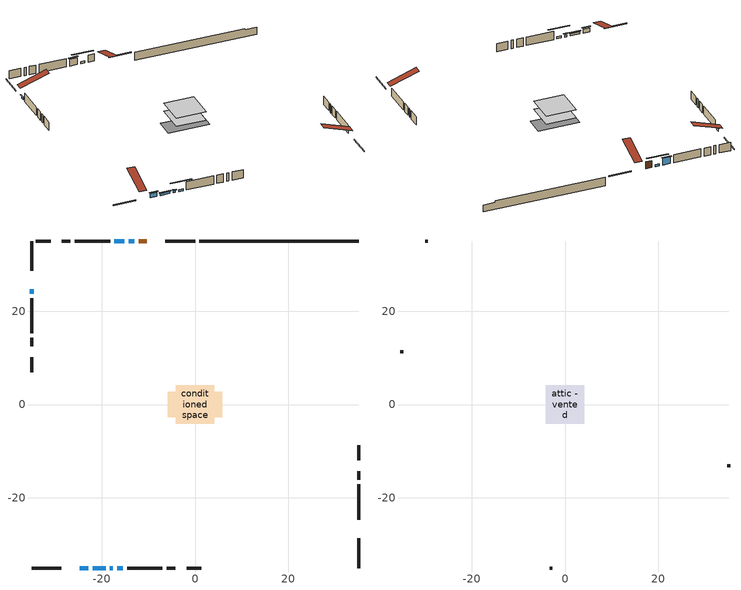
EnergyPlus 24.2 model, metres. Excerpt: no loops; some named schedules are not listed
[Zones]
conditioned space
 floor adiabatic (AdiabaticFloorConstruction): -4.15,-4.15 -4.15,4.15 4.15,4.15 4.15,-4.15 z1.22
 floor foundation (Slab1 construction): -5.79,-2.74 -5.79,2.74 5.79,2.74 5.79,-2.74 z-1.22
 wall outside (RimJoist1 construction): 0,35.07 -6.4,35.07 / -35.07,-35.07 -28.67,-35.07 / -35.07,35.07 -35.07,28.67 / 35.07,-35.07 35.07,-28.67 z1.22:1.52
 wall outside (AdiabaticWallConstruction 1): -10.39,35.07 -12.07,35.07 z1.22:3.25
 wall outside (AdiabaticWallConstruction): -24.68,-35.07 -22.85,-35.07 z1.22:2.44; -12.99,35.07 -14.22,35.07 / -21.92,-35.07 -19.18,-35.07 / -18.25,-35.07 -17.64,-35.07 / -35.07,24.68 -35.07,23.77 / -16.71,-35.07 -15.49,-35.07 z1.22:1.83; -15.14,35.07 -17.28,35.07 z1.22:3.2
 wall outside (Wall1 construction): -18.21,35.07 -25.78,35.07 / -14.56,-35.07 -6.99,-35.07 / -35.07,22.84 -35.07,15.27 / 35.07,-24.68 35.07,-17.11 z1.22:3.66
 wall outside (Wall2 construction): -26.71,35.07 -28.53,35.07 / -6.06,-35.07 -4.24,-35.07 / -35.07,14.34 -35.07,12.51 / 35.07,-16.18 35.07,-14.36 z1.22:3.66
 wall outside (Wall4 construction): -30.96,35.07 -34.14,35.07 / -1.81,-35.07 1.37,-35.07 / -35.07,10.09 -35.07,6.9 / 35.07,-11.93 35.07,-8.75 z1.22:3.66
 wall foundation (FoundationWall1 construction): 0.93,35.07,-1.22 0.93,35.07,1.22 31.66,35.07,1.22 31.66,35.07,0.78 35.07,35.07,0.78 35.07,35.07,-1.22
 window (WindowConstruction): -24.68,-35.07 -22.85,-35.07 z1.22:2.44
 window (WindowConstruction 6): -13,35.07 -14.21,35.07 z1.22:1.83
 window (WindowConstruction 1): -21.92,-35.07 -19.18,-35.07 z1.22:1.83
 window (WindowConstruction 2): -15.14,35.07 -17.28,35.07 z1.22:3.2
 window (WindowConstruction 3): -18.25,-35.07 -17.64,-35.07 z1.22:1.83
 window (WindowConstruction 4): -35.07,24.68 -35.07,23.77 z1.22:1.83
 window (WindowConstruction 5): -16.71,-35.07 -15.49,-35.07 z1.22:1.83
 door (Door): -10.39,35.07 -12.07,35.07 z1.22:3.25
 ceiling adiabatic (AdiabaticFloorConstruction): 4.15,-4.15 4.15,4.15 -4.15,4.15 -4.15,-4.15 z1.22
attic - vented
 floor to conditioned space (Floor1 construction Reversed): -4.15,-4.15 -4.15,4.15 4.15,4.15 4.15,-4.15 z3.66
 wall outside (Wall3 construction): -29.46,35.07 -30.03,35.07 / -3.31,-35.07 -2.74,-35.07 / -35.07,11.58 -35.07,11.02 / 35.07,-13.43 35.07,-12.86 z1.22:3.66
 roof outside (Roof1 construction): -9.46,35.07,3.66 -9.46,26.99,6.35 -7.33,26.99,6.35 -7.33,35.07,3.66; -25.61,-35.07,3.66 -25.61,-26.99,6.35 -27.74,-26.99,6.35 -27.74,-35.07,3.66; -35.07,25.61,3.66 -26.99,25.61,6.35 -26.99,27.74,6.35 -35.07,27.74,3.66; 35.07,-25.61,3.66 26.99,-25.61,6.35 26.99,-27.74,6.35 35.07,-27.74,3.66
shading: -22.55,-35.07 -24.98,-35.07 -24.98,-35.37 -22.55,-35.37 z2.74; -16.66,35.07 -10.55,35.07 -10.55,35.37 -16.66,35.37 z4.27; -18.88,-35.07 -22.22,-35.07 -22.22,-35.37 -18.88,-35.37 z2.13; -17.58,35.07 -14.84,35.07 -14.84,35.37 -17.58,35.37 z3.5; -17.34,-35.07 -18.55,-35.07 -18.55,-35.37 -17.34,-35.37 z2.13; -35.07,23.47 -35.07,24.98 -35.37,24.98 -35.37,23.47 z2.13; -13.05,-35.07 -19.15,-35.07 -19.15,-35.37 -13.05,-35.37 z4.27
[Building]
Building 1: Terrain=Suburbs
[Site:Location]
Sault Ste Marie AP_ON: Latitude {deg}=46.49; Longitude {deg}=-84.51; Time Zone {hr}=-5; Elevation {m}=192; Keep Site Location Information=Yes
[Site:GroundTemperature:Shallow]
0.840846, -1.16074, -1.32103, -0.371179, 3.44196, 7.23733, 10.5277, 12.6121, 12.7892, 11.0939, 7.8874, 4.20846
[Site:WaterMainsTemperature]
Calculation Method=Schedule; Temperature Schedule=mains temperature schedule
[Material] Roughness=Rough; Thermal Absorptance=0.9
Name | Thickness {m} | Conductivity {W/m-K} | Density {kg/m3} | Specific Heat {J/kg-K} | Solar Absorptance | Visible Absorptance
asphalt or fiberglass shingles | 0.00635 | 0.162714 | 1121.4 | 1465.45 | 0.4 | 0.4
ceiling loosefill ins | 0.254 | 0.0480833 | 16.02 | 1046.75 | 0.7 | 0.7
ceiling stud and cavity | 0.1397 | 0.152571 | 65.682 | 1177.47 | 0.7 | 0.7
concrete 4.0 in. | 0.1016 | 1.803125 | 2242.8 | 837.4 | 0.7 | 0.7
concrete 8.0 in. | 0.2032 | 1.803125 | 2242.8 | 837.4 | 0.7 | 0.7
door material | 0.04445 | 0.327969 | 512.64 | 1214.23 | 0.7 | 0.7
floor covering | 0.0127 | 0.0433444 | 54.468 | 1339.84 | 0.6 | 0.6
floor rigid ins; wall rigid ins | 0.512978 | 0.029427 | 32.04 | 1214.23 | 0.7 | 0.7
floor stud and cavity | 0.1397 | 1.75129 | 37.0049 | 1207.88 | 0.7 | 0.7
furniture material conditioned space 1 | 0.1524 | 0.115458 | 640.8 | 1214.23 | 0.6 | 0.6
gypsum board | 0.0127 | 0.160291 | 801 | 837.4 | 0.6 | 0.6
osb sheathing 0.5 in. | 0.0127 | 0.115458 | 512.64 | 1214.23 | 0.7 | 0.7
osb sheathing 0.75 in. | 0.01905 | 0.115458 | 512.64 | 1214.23 | 0.7 | 0.7
osb sheathing 2.0 in. | 0.0508 | 0.115458 | 512.64 | 1214.23 | 0.7 | 0.7
rim joist rigid ins | 0.051816 | 0.029427 | 32.04 | 1214.23 | 0.7 | 0.7
rim joist stud and cavity | 0.0508 | 0.275866 | 125.044 | 1163.47 | 0.6 | 0.6
wall stud and cavity | 0.1397 | 0.0812061 | 139.0536 | 1170.24 | 0.7 | 0.7
wall stud and cavity 1 | 0.1397 | 0.0882518 | 139.0536 | 1170.24 | 0.7 | 0.7
wall stud and cavity 2 | 0.0889 | 6.9971 | 50.32683 | 1063.81 | 0.6 | 0.6
wall stud and cavity 3 | 0.1397 | 0.0890992 | 139.0536 | 1170.24 | 0.7 | 0.7
wall stud and cavity 4 | 0.0889 | 0.380278 | 52.3479 | 1209.89 | 0.7 | 0.7
wall stud and cavity 5 | 0.0889 | 0.391764 | 83.0341 | 1211.67 | 0.7 | 0.7
wood siding | 0.0254 | 0.102417 | 544.68 | 1172.36 | 0.4 | 0.4
wood siding 1 | 0.00254 | 0.102417 | 544.68 | 1172.36 | 0.4 | 0.4
wood siding 2; wood siding 3; wood siding 4 | 0.0254 | 0.102417 | 544.68 | 1172.36 | 0.7 | 0.7
[WindowMaterial:SimpleGlazingSystem]
Name | U-Factor {W/m2-K} | Solar Heat Gain Coefficient
WindowMaterial | 3.07407 | 0.6
WindowMaterial 1 | 3.12176 | 0.46
WindowMaterial 2 | 4.13756 | 0.69
WindowMaterial 3 | 3.14448 | 0.4
[Construction]
AdiabaticFloorConstruction: floor stud and cavity, floor rigid ins, osb sheathing 0.75 in., floor covering
AdiabaticWallConstruction: wood siding 3, wall rigid ins, wall stud and cavity 4, gypsum board
AdiabaticWallConstruction 1: wood siding 4, wall rigid ins, wall stud and cavity 4, gypsum board
Door: door material
Floor1 construction Reversed: gypsum board, ceiling stud and cavity, ceiling loosefill ins
FoundationWall1 construction: concrete 8.0 in.
furniture construction conditioned space 1: furniture material conditioned space 1
PartitionWallConstruction: gypsum board, wall stud and cavity 5, gypsum board
RimJoist1 construction: wood siding 2, rim joist rigid ins, osb sheathing 2.0 in., rim joist stud and cavity
Roof1 construction: asphalt or fiberglass shingles
Slab1 construction: concrete 4.0 in.
Wall1 construction: wood siding, osb sheathing 0.5 in., wall stud and cavity, gypsum board
Wall2 construction: wood siding, osb sheathing 0.5 in., wall stud and cavity 1, gypsum board
Wall3 construction: wood siding 1, wall stud and cavity 2
Wall4 construction: wood siding, osb sheathing 0.5 in., wall stud and cavity 3, gypsum board
WindowConstruction: WindowMaterial
WindowConstruction 1; WindowConstruction 4: WindowMaterial 1
WindowConstruction 2: WindowMaterial 2
WindowConstruction 3; WindowConstruction 5; WindowConstruction 6: WindowMaterial 3
[Zone] Multiplier=1; Part of Total Floor Area=Yes
Name | Volume {m3}
attic - vented | 30.103
conditioned space | 338.6
[Space]
Name | Zone | Volume {m3}
attic - vented 1 | attic - vented | 30.103
conditioned space 1 | conditioned space | 338.6
[ZoneInfiltration:EffectiveLeakageArea]
infil attic - vented 1: Zone or Space=attic - vented 1; Schedule=Always On Discrete; Effective Air Leakage Area {cm2}=2708.46; Stack Coefficient=0.000356882; Wind Coefficient=1.27639e-05
[ZoneMixing]
whole house fan mix: Zone or Space=attic - vented; Schedule=Always On Continuous; Design Flow Rate Calculation Method=Flow/Zone; Design Flow Rate {m3/s}=0; Source Zone or Space=conditioned space
[SurfaceProperty:ExposedFoundationPerimeter]
Slab1: Exposed Perimeter Calculation Method=TotalExposedPerimeter; Total Exposed Perimeter {m}=34.139
[InternalMass] Zone or ZoneList=conditioned space; Space or SpaceList=conditioned space 1
Name | Construction | Surface Area {m2}
furniture mass conditioned space 1 | furniture construction conditioned space 1 | 52.9401
partition wall mass | PartitionWallConstruction | 132.35
[Lights]
interior lighting: Zone or ZoneList or Space or SpaceList=conditioned space 1; Schedule=interior lighting schedule; Design Level Calculation Method=LightingLevel; Lighting Level {W}=343.2; Return Air Fraction=0; Fraction Radiant=0.6; Fraction Visible=0.2; Fraction Replaceable=1
[People]
occupants: Zone or ZoneList or Space or SpaceList=conditioned space 1; Number of People Schedule=occupants schedule; Number of People Calculation Method=People; Number of People=3; Fraction Radiant=0.314171; Sensible Heat Fraction=0.56303; Activity Level Schedule=occupants activity schedule; Carbon Dioxide Generation Rate {m3/s-W}=0; Enable ASHRAE 55 Comfort Warnings=No; Mean Radiant Temperature Calculation Type=EnclosureAveraged
[ElectricEquipment] Zone or ZoneList or Space or SpaceList=conditioned space 1; Design Level Calculation Method=EquipmentLevel
Name | Schedule | Design Level {W} | Fraction Latent | Fraction Radiant | Fraction Lost
clothes dryer | clothes dryer schedule | 140.772 | 0.015 | 0.081 | 0.85
clothes washer | clothes washer schedule | 32.1985 | 0.03 | 0.162 | 0.7
cooking range | cooking range schedule | 215.147 | 0.08 | 0.432 | 0.2
dishwasher | dishwasher schedule | 66.8632 | 0.3 | 0.18 | 0.4
fridge | fridge schedule | 72.9452 | 0 | 0.6 | 0
mech vent bath fan 0 | mech vent bath fan 0 schedule | 50.2 | 0 | 0 | 1
mech vent bath fan 1 | mech vent bath fan 1 schedule | 50.2 | 0 | 0 | 1
mech vent house fan | mech vent house fan schedule | 0 | 0 | 0 | 1
mech vent house fan cfis | mech vent house fan cfis schedule | 0 | 0 | 0 | 0
mech vent range fan 0 | mech vent range fan 0 schedule | 57 | 0 | 0 | 1
misc plug loads | misc plug loads schedule | 494.7 | 0.045 | 0.513 | 0.1
whole house fan | Always On Discrete | 0 | 0 | 0 | 1
[OtherEquipment] Zone or ZoneList or Space or SpaceList=conditioned space 1; Design Level Calculation Method=EquipmentLevel
Name | Fuel Type | Schedule | Design Level {W} | Fraction Latent | Fraction Radiant | Fraction Lost
clothes dryer 1 | Electricity | clothes dryer schedule | 0 | 0.015 | 0.081 | 0.85
cooking range 1 | Electricity | cooking range schedule | 0 | 0.08 | 0.432 | 0.2
general water use latent | None | general water use schedule | 62.594 | 1 | 0 | 0
general water use sensible | None | general water use schedule | -61.6891 | 0 | 0.6 | 0
mech vent house fan latent load | None | Always On Discrete | 0 | 1 | 0 | 0
mech vent house fan sensible load | None | Always On Discrete | 0 | 0 | 0 | 0
water heater energy adjustment1 | Electricity | Always On Discrete | 0.01 | 0 | 0 | 1
[ZoneInfiltration:DesignFlowRate] Zone or ZoneList or Space or SpaceList=conditioned space 1; Schedule=Always On Discrete; Design Flow Rate Calculation Method=Flow/Zone; Design Flow Rate {m3/s}=0
infil flow; natural vent flow; whole house fan flow
[ZoneControl:Thermostat]
conditioned space Thermostat: Zone or ZoneList=conditioned space; Control Type Schedule=conditioned space Thermostat Schedule; Control 1=conditioned space temperature setpoint; Temperature Difference Between Cutout And Setpoint {deltaC}=0
[ZoneHVAC:Baseboard:Convective:Electric]
electric baseboard: Availability Schedule=Always On Discrete; Heating Design Capacity {W}=27994.7; Efficiency=1
[Zone equipment]
conditioned space: electric baseboard
[Foundation:Kiva]
Foundation Kiva 1: Initial Indoor Air Temperature {C}=18; Wall Height Above Grade {m}=1.21999; Wall Depth Below Slab {m}=0.2032
[Foundation:Kiva:Settings]
Soil Conductivity {W/m-K}=0.849921; Soil Density {kg/m3}=1842.3; Soil Specific Heat {J/kg-K}=418.7; Ground Solar Absorptivity=0.9; Ground Thermal Absorptivity=0.9; Ground Surface Roughness {m}=0.03; Far-Field Width {m}=40; Deep-Ground Boundary Condition=ZeroFlux; Deep-Ground Depth {m}=40; Minimum Cell Dimension {m}=0.2; Maximum Cell Growth Coefficient=3; Simulation Timestep=Timestep
[Exterior:Lights]
exterior lighting: Schedule=exterior lighting schedule; Design Level {W}=75.6
[EnergyManagementSystem:GlobalVariable]
infil_program_Qfan
infil_program_Qinf
natural_vent_program_Qnv
natural_vent_program_Qwhf
[EnergyManagementSystem:Sensor]
Name | Output:Variable or Output:Meter Index Key | Output:Variable or Output:Meter
airflow_gain | infil flow | Infiltration Sensible Heat Gain Energy
airflow_gain_1 | natural vent flow | Infiltration Sensible Heat Gain Energy
airflow_gain_2 | whole house fan flow | Infiltration Sensible Heat Gain Energy
airflow_loss | infil flow | Infiltration Sensible Heat Loss Energy
airflow_loss_1 | natural vent flow | Infiltration Sensible Heat Loss Energy
airflow_loss_2 | whole house fan flow | Infiltration Sensible Heat Loss Energy
clg_load_cond |  | Cooling:EnergyTransfer:Zone:CONDITIONED SPACE
clg_sp_s; clg_sp_s_1 | cooling setpoint | Schedule Value
clothes_dryer_exhaust_0_sch_s | clothes dryer exhaust 0 schedule | Schedule Value
conditioned_space_clg_unmet_s | conditioned space | Zone Cooling Setpoint Not Met Time
conditioned_space_htg_unmet_s | conditioned space | Zone Heating Setpoint Not Met Time
cool_season | cooling season schedule | Schedule Value
fridge_tin_s | conditioned space | Zone Mean Air Temperature
htg_load_cond |  | Heating:EnergyTransfer:Zone:CONDITIONED SPACE
htg_sp_s; htg_sp_s_1 | heating setpoint | Schedule Value
ig_ee_conv | clothes dryer | Electric Equipment Convective Heating Energy
ig_ee_conv_2 | cooking range | Electric Equipment Convective Heating Energy
ig_ee_conv_4 | fridge | Electric Equipment Convective Heating Energy
ig_ee_conv_5 | misc plug loads | Electric Equipment Convective Heating Energy
ig_ee_conv_6 | whole house fan | Electric Equipment Convective Heating Energy
ig_ee_rad | clothes dryer | Electric Equipment Radiant Heating Energy
ig_ee_rad_2 | cooking range | Electric Equipment Radiant Heating Energy
ig_ee_rad_4 | fridge | Electric Equipment Radiant Heating Energy
ig_ee_rad_5 | misc plug loads | Electric Equipment Radiant Heating Energy
ig_ee_rad_6 | whole house fan | Electric Equipment Radiant Heating Energy
ig_lgt_conv | interior lighting | Lights Convective Heating Energy
ig_lgt_rad | interior lighting | Lights Radiant Heating Energy
ig_lgt_vis | interior lighting | Lights Visible Radiation Heating Energy
ig_oe_conv | clothes dryer 1 | Other Equipment Convective Heating Energy
ig_oe_conv_1 | cooking range 1 | Other Equipment Convective Heating Energy
ig_oe_conv_2 | general water use latent | Other Equipment Convective Heating Energy
ig_oe_conv_3 | general water use sensible | Other Equipment Convective Heating Energy
ig_oe_conv_4 | water heater energy adjustment1 | Other Equipment Convective Heating Energy
ig_oe_rad | clothes dryer 1 | Other Equipment Radiant Heating Energy
ig_oe_rad_1 | cooking range 1 | Other Equipment Radiant Heating Energy
ig_oe_rad_2 | general water use latent | Other Equipment Radiant Heating Energy
ig_oe_rad_3 | general water use sensible | Other Equipment Radiant Heating Energy
ig_oe_rad_4 | water heater energy adjustment1 | Other Equipment Radiant Heating Energy
ig_ppl_conv | occupants | People Convective Heating Energy
ig_ppl_rad | occupants | People Radiant Heating Energy
im_conv | furniture mass conditioned space 1 | Surface Inside Face Convection Heat Gain Energy
im_conv_1 | partition wall mass | Surface Inside Face Convection Heat Gain Energy
im_ig | furniture mass conditioned space 1 | Surface Inside Face Internal Gains Radiation Heat Gain Energy
im_ig_1 | partition wall mass | Surface Inside Face Internal Gains Radiation Heat Gain Energy
im_lgt | furniture mass conditioned space 1 | Surface Inside Face Lights Radiation Heat Gain Energy
im_lgt_1 | partition wall mass | Surface Inside Face Lights Radiation Heat Gain Energy
im_sol | furniture mass conditioned space 1 | Surface Inside Face Solar Radiation Heat Gain Energy
im_sol_1 | partition wall mass | Surface Inside Face Solar Radiation Heat Gain Energy
im_surf | furniture mass conditioned space 1 | Surface Inside Face Net Surface Thermal Radiation Heat Gain Energy
im_surf_1 | partition wall mass | Surface Inside Face Net Surface Thermal Radiation Heat Gain Energy
mech_vent_bath_fan_0_sch_s | mech vent bath fan 0 schedule | Schedule Value
mech_vent_bath_fan_1_sch_s | mech vent bath fan 1 schedule | Schedule Value
mech_vent_range_fan_0_sch_s | mech vent range fan 0 schedule | Schedule Value
mv_conv | mech vent bath fan 0 | Electric Equipment Convective Heating Energy
mv_conv_1 | mech vent bath fan 1 | Electric Equipment Convective Heating Energy
mv_conv_2 | mech vent house fan | Electric Equipment Convective Heating Energy
mv_conv_3 | mech vent house fan cfis | Electric Equipment Convective Heating Energy
mv_conv_4 | mech vent range fan 0 | Electric Equipment Convective Heating Energy
mv_conv_5 | mech vent house fan latent load | Other Equipment Convective Heating Energy
mv_conv_6 | mech vent house fan sensible load | Other Equipment Convective Heating Energy
mv_rad | mech vent bath fan 0 | Electric Equipment Radiant Heating Energy
mv_rad_1 | mech vent bath fan 1 | Electric Equipment Radiant Heating Energy
mv_rad_2 | mech vent house fan | Electric Equipment Radiant Heating Energy
mv_rad_3 | mech vent house fan cfis | Electric Equipment Radiant Heating Energy
mv_rad_4 | mech vent range fan 0 | Electric Equipment Radiant Heating Energy
mv_rad_5 | mech vent house fan latent load | Other Equipment Radiant Heating Energy
mv_rad_6 | mech vent house fan sensible load | Other Equipment Radiant Heating Energy
natural_vent_s | natural vent schedule | Schedule Value
out_pb_s |  | Site Outdoor Air Barometric Pressure
out_wt_s |  | Site Outdoor Air Humidity Ratio
site_vw_s |  | Site Wind Speed
ss_back_out | Window1 | Surface Window Shortwave from Zone Back Out Window Heat Transfer Rate
ss_back_out_1 | Window10 | Surface Window Shortwave from Zone Back Out Window Heat Transfer Rate
ss_back_out_2 | Window2 | Surface Window Shortwave from Zone Back Out Window Heat Transfer Rate
ss_back_out_3 | Window4 | Surface Window Shortwave from Zone Back Out Window Heat Transfer Rate
ss_back_out_4 | Window6 | Surface Window Shortwave from Zone Back Out Window Heat Transfer Rate
ss_back_out_5 | Window7 | Surface Window Shortwave from Zone Back Out Window Heat Transfer Rate
ss_back_out_6 | Window8 | Surface Window Shortwave from Zone Back Out Window Heat Transfer Rate
ss_conv | Door1 | Surface Inside Face Convection Heat Gain Energy
ss_conv_1 | Window1 | Surface Inside Face Convection Heat Gain Energy
ss_conv_2 | Window10 | Surface Inside Face Convection Heat Gain Energy
ss_conv_3 | Window2 | Surface Inside Face Convection Heat Gain Energy
ss_conv_4 | Window4 | Surface Inside Face Convection Heat Gain Energy
ss_conv_5 | Window6 | Surface Inside Face Convection Heat Gain Energy
ss_conv_6 | Window7 | Surface Inside Face Convection Heat Gain Energy
ss_conv_7 | Window8 | Surface Inside Face Convection Heat Gain Energy
ss_ig | Door1 | Surface Inside Face Internal Gains Radiation Heat Gain Energy
ss_ig_1 | Window1 | Surface Inside Face Internal Gains Radiation Heat Gain Energy
ss_ig_2 | Window10 | Surface Inside Face Internal Gains Radiation Heat Gain Energy
ss_ig_3 | Window2 | Surface Inside Face Internal Gains Radiation Heat Gain Energy
ss_ig_4 | Window4 | Surface Inside Face Internal Gains Radiation Heat Gain Energy
ss_ig_5 | Window6 | Surface Inside Face Internal Gains Radiation Heat Gain Energy
ss_ig_6 | Window7 | Surface Inside Face Internal Gains Radiation Heat Gain Energy
ss_ig_7 | Window8 | Surface Inside Face Internal Gains Radiation Heat Gain Energy
ss_lgt | Door1 | Surface Inside Face Lights Radiation Heat Gain Energy
ss_sol | Door1 | Surface Inside Face Solar Radiation Heat Gain Energy
ss_surf | Door1 | Surface Inside Face Net Surface Thermal Radiation Heat Gain Energy
ss_surf_1 | Window1 | Surface Inside Face Net Surface Thermal Radiation Heat Gain Energy
ss_surf_2 | Window10 | Surface Inside Face Net Surface Thermal Radiation Heat Gain Energy
ss_surf_3 | Window2 | Surface Inside Face Net Surface Thermal Radiation Heat Gain Energy
ss_surf_4 | Window4 | Surface Inside Face Net Surface Thermal Radiation Heat Gain Energy
ss_surf_5 | Window6 | Surface Inside Face Net Surface Thermal Radiation Heat Gain Energy
ss_surf_6 | Window7 | Surface Inside Face Net Surface Thermal Radiation Heat Gain Energy
ss_surf_7 | Window8 | Surface Inside Face Net Surface Thermal Radiation Heat Gain Energy
ss_trans_in | Window1 | Surface Window Transmitted Solar Radiation Rate
ss_trans_in_1 | Window10 | Surface Window Transmitted Solar Radiation Rate
ss_trans_in_2 | Window2 | Surface Window Transmitted Solar Radiation Rate
ss_trans_in_3 | Window4 | Surface Window Transmitted Solar Radiation Rate
ss_trans_in_4 | Window6 | Surface Window Transmitted Solar Radiation Rate
ss_trans_in_5 | Window7 | Surface Window Transmitted Solar Radiation Rate
ss_trans_in_6 | Window8 | Surface Window Transmitted Solar Radiation Rate
ss_trans_out | Window1 | Surface Inside Face Initial Transmitted Diffuse Transmitted Out Window Solar Radiation Rate
ss_trans_out_1 | Window10 | Surface Inside Face Initial Transmitted Diffuse Transmitted Out Window Solar Radiation Rate
ss_trans_out_2 | Window2 | Surface Inside Face Initial Transmitted Diffuse Transmitted Out Window Solar Radiation Rate
ss_trans_out_3 | Window4 | Surface Inside Face Initial Transmitted Diffuse Transmitted Out Window Solar Radiation Rate
ss_trans_out_4 | Window6 | Surface Inside Face Initial Transmitted Diffuse Transmitted Out Window Solar Radiation Rate
ss_trans_out_5 | Window7 | Surface Inside Face Initial Transmitted Diffuse Transmitted Out Window Solar Radiation Rate
ss_trans_out_6 | Window8 | Surface Inside Face Initial Transmitted Diffuse Transmitted Out Window Solar Radiation Rate
s_conv | Floor1 | Surface Inside Face Convection Heat Gain Energy
s_conv_1 | FoundationWall1 | Surface Inside Face Convection Heat Gain Energy
s_conv_10 | Wall1:180 | Surface Inside Face Convection Heat Gain Energy
s_conv_11 | Wall1:270 | Surface Inside Face Convection Heat Gain Energy
s_conv_12 | Wall1:90 | Surface Inside Face Convection Heat Gain Energy
s_conv_13 | Wall2:0 | Surface Inside Face Convection Heat Gain Energy
s_conv_14 | Wall2:180 | Surface Inside Face Convection Heat Gain Energy
s_conv_15 | Wall2:270 | Surface Inside Face Convection Heat Gain Energy
s_conv_16 | Wall2:90 | Surface Inside Face Convection Heat Gain Energy
s_conv_17 | Wall4:0 | Surface Inside Face Convection Heat Gain Energy
s_conv_18 | Wall4:180 | Surface Inside Face Convection Heat Gain Energy
s_conv_19 | Wall4:270 | Surface Inside Face Convection Heat Gain Energy
s_conv_2 | inferred conditioned ceiling | Surface Inside Face Convection Heat Gain Energy
s_conv_20 | Wall4:90 | Surface Inside Face Convection Heat Gain Energy
s_conv_3 | inferred conditioned floor | Surface Inside Face Convection Heat Gain Energy
s_conv_4 | RimJoist1:0 | Surface Inside Face Convection Heat Gain Energy
s_conv_5 | RimJoist1:180 | Surface Inside Face Convection Heat Gain Energy
s_conv_6 | RimJoist1:270 | Surface Inside Face Convection Heat Gain Energy
s_conv_7 | RimJoist1:90 | Surface Inside Face Convection Heat Gain Energy
s_conv_8 | Slab1 | Surface Inside Face Convection Heat Gain Energy
s_conv_9 | Wall1:0 | Surface Inside Face Convection Heat Gain Energy
s_ig | Floor1 | Surface Inside Face Internal Gains Radiation Heat Gain Energy
s_ig_1 | FoundationWall1 | Surface Inside Face Internal Gains Radiation Heat Gain Energy
s_ig_10 | Wall1:180 | Surface Inside Face Internal Gains Radiation Heat Gain Energy
s_ig_11 | Wall1:270 | Surface Inside Face Internal Gains Radiation Heat Gain Energy
s_ig_12 | Wall1:90 | Surface Inside Face Internal Gains Radiation Heat Gain Energy
s_ig_13 | Wall2:0 | Surface Inside Face Internal Gains Radiation Heat Gain Energy
s_ig_14 | Wall2:180 | Surface Inside Face Internal Gains Radiation Heat Gain Energy
s_ig_15 | Wall2:270 | Surface Inside Face Internal Gains Radiation Heat Gain Energy
s_ig_16 | Wall2:90 | Surface Inside Face Internal Gains Radiation Heat Gain Energy
s_ig_17 | Wall4:0 | Surface Inside Face Internal Gains Radiation Heat Gain Energy
s_ig_18 | Wall4:180 | Surface Inside Face Internal Gains Radiation Heat Gain Energy
s_ig_19 | Wall4:270 | Surface Inside Face Internal Gains Radiation Heat Gain Energy
s_ig_2 | inferred conditioned ceiling | Surface Inside Face Internal Gains Radiation Heat Gain Energy
s_ig_20 | Wall4:90 | Surface Inside Face Internal Gains Radiation Heat Gain Energy
s_ig_3 | inferred conditioned floor | Surface Inside Face Internal Gains Radiation Heat Gain Energy
s_ig_4 | RimJoist1:0 | Surface Inside Face Internal Gains Radiation Heat Gain Energy
s_ig_5 | RimJoist1:180 | Surface Inside Face Internal Gains Radiation Heat Gain Energy
s_ig_6 | RimJoist1:270 | Surface Inside Face Internal Gains Radiation Heat Gain Energy
s_ig_7 | RimJoist1:90 | Surface Inside Face Internal Gains Radiation Heat Gain Energy
s_ig_8 | Slab1 | Surface Inside Face Internal Gains Radiation Heat Gain Energy
s_ig_9 | Wall1:0 | Surface Inside Face Internal Gains Radiation Heat Gain Energy
s_lgt | Floor1 | Surface Inside Face Lights Radiation Heat Gain Energy
s_lgt_1 | FoundationWall1 | Surface Inside Face Lights Radiation Heat Gain Energy
s_lgt_10 | Wall1:180 | Surface Inside Face Lights Radiation Heat Gain Energy
s_lgt_11 | Wall1:270 | Surface Inside Face Lights Radiation Heat Gain Energy
s_lgt_12 | Wall1:90 | Surface Inside Face Lights Radiation Heat Gain Energy
